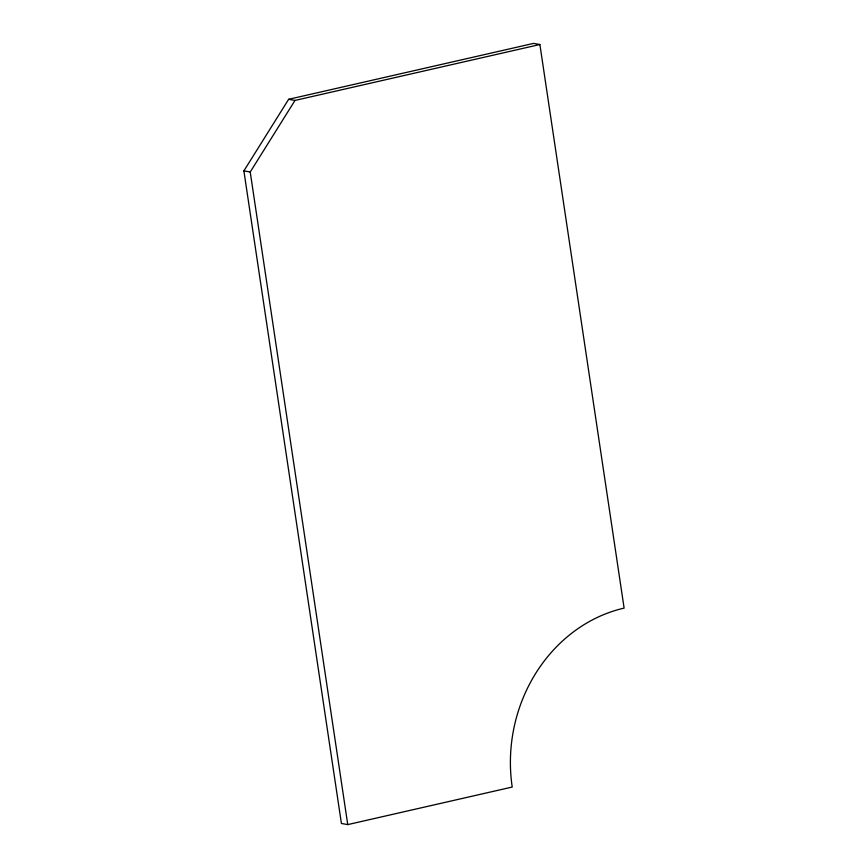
<?xml version="1.0" encoding="UTF-8"?>
<svg xmlns="http://www.w3.org/2000/svg" width="868" height="868" viewBox="0 0 868 868"><rect width="100%" height="100%" fill="white"/><g stroke="black" fill="none" stroke-linecap="round" stroke-linejoin="round"><path stroke-width="1.3" d="M243.886 170.887L288.643 99.31L533.549 43.4L539.885 44.518L624.114 608.121A151.922 135.354 -80 0 0 512.218 787.048L347.753 824.6L341.417 823.482L243.886 170.887L250.223 172.005L294.99 100.438L539.885 44.518M288.643 99.31L294.99 100.438M250.223 172.005L347.753 824.6"/></g></svg>
